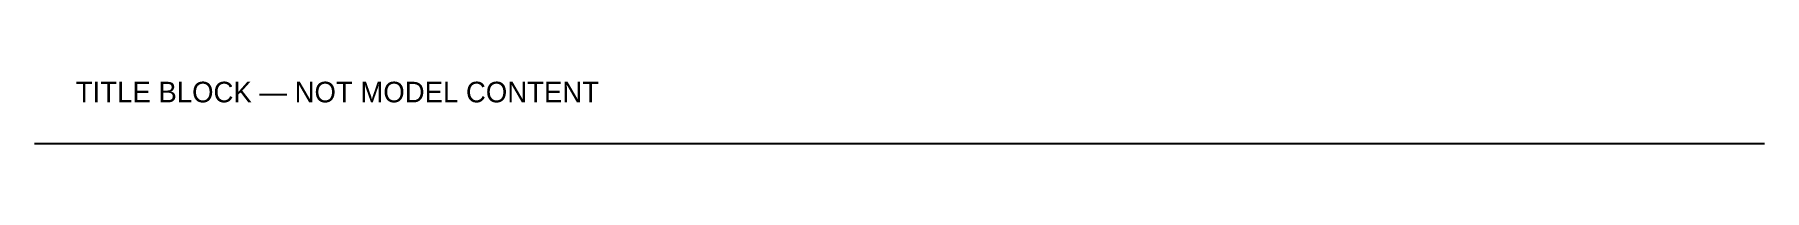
# Paper-space layout 'Layout1' of a CAD drawing. Header units: metres. Extents: x 0 to 420, y 0 to 15.
import ezdxf

# ---------------------------------------------------------------- set-up
doc = ezdxf.new("R2010")
doc.units = ezdxf.units.M
doc.layers.add('C-ANNO-TTLB', color=7, linetype='Continuous')

psp = doc.layouts.get("Layout1")

# ---------------------------------------------------------------- linework, layer by layer
at = {"layer": 'C-ANNO-TTLB'}
psp.add_line((0, 0), (420, 0), dxfattribs=at)

# ---------------------------------------------------------------- texts
psp.add_text('TITLE BLOCK — NOT MODEL CONTENT', height=5, dxfattribs=at).set_placement((10, 10))

doc.saveas('drawing.dxf')
